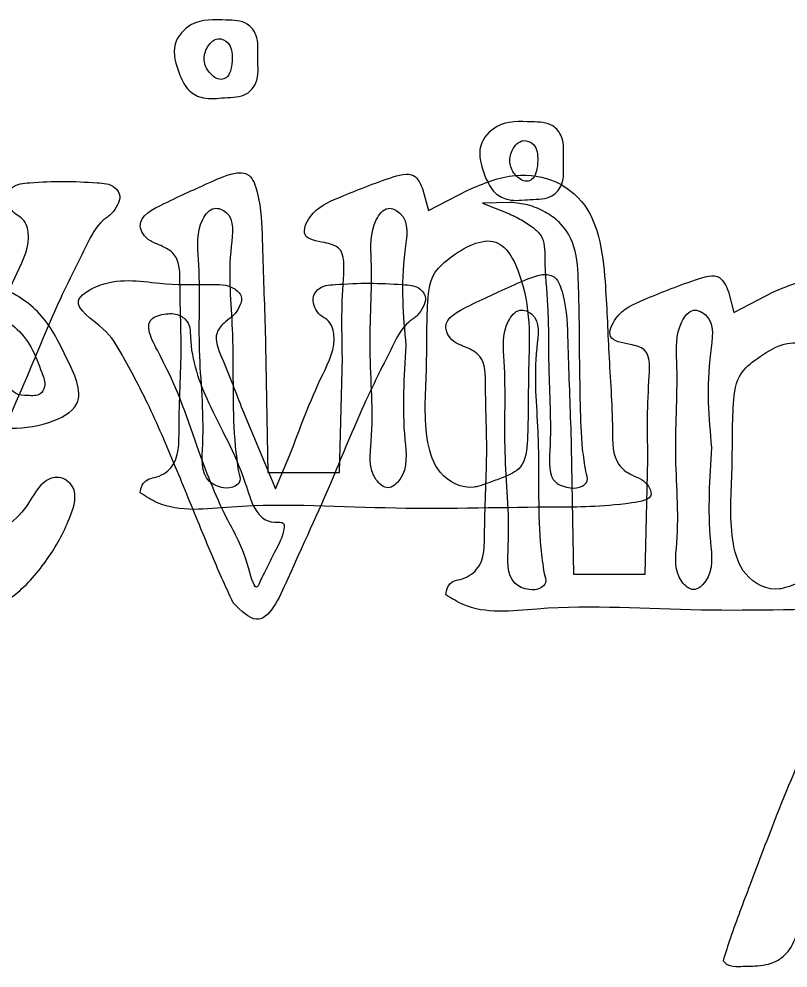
# Model space of a CAD drawing. Extents: x 0.12 to 3.45, y 0.56 to 2.39.
# Drawn here: x 1.5386 to 1.7895, y 2.0753 to 2.3851 of the extents above; entities that cross this region are included whole.
import ezdxf

# ---------------------------------------------------------------- set-up
doc = ezdxf.new("R2010")
doc.units = 0
doc.layers.get('0').update_dxf_attribs({"linetype": 'CONTINUOUS'})

msp = doc.modelspace()

# ---------------------------------------------------------------- linework, layer by layer
at = {"color": 7}
for p, q in [((1.608215, 2.372081), (1.608215, 2.372081)), ((1.591082, 2.366773), (1.591082, 2.366773)), ((1.707916, 2.338847), (1.707916, 2.338847)), ((1.690783, 2.333539), (1.690783, 2.333539)), ((1.670445, 2.329272), (1.672207, 2.322532)), ((1.672207, 2.322532), (1.685114, 2.329259)), ((1.699048, 2.325203), (1.689881, 2.324992)), ((1.689881, 2.324992), (1.69812, 2.321704)), ((1.770146, 2.296038), (1.771909, 2.289298)), ((1.771909, 2.289298), (1.784815, 2.296025)), ((1.618956, 2.284721), (1.619881, 2.237081)), ((1.664881, 2.278436), (1.664881, 2.278436)), ((1.643214, 2.237081), (1.644157, 2.274581)), ((1.546066, 2.26968), (1.546066, 2.26968)), ((1.611534, 2.257528), (1.622346, 2.23177)), ((1.718657, 2.251487), (1.719583, 2.203847)), ((1.622346, 2.23177), (1.627058, 2.242809)), ((1.764583, 2.245202), (1.764583, 2.245202)), ((1.742916, 2.203847), (1.743858, 2.241347)), ((1.610238, 2.237354), (1.610238, 2.237354)), ((1.619881, 2.237081), (1.631548, 2.237081)), ((1.631548, 2.237081), (1.643214, 2.237081)), ((1.723571, 2.237354), (1.723571, 2.237354)), ((1.696331, 2.235332), (1.696331, 2.235332)), ((1.578214, 2.230414), (1.578215, 2.230414)), ((1.621923, 2.210897), (1.621923, 2.210897)), ((1.709939, 2.20412), (1.709939, 2.20412)), ((1.719583, 2.203847), (1.731249, 2.203847)), ((1.731249, 2.203847), (1.742916, 2.203847)), ((1.677916, 2.19718), (1.677916, 2.19718)), ((1.608507, 2.194479), (1.608507, 2.194479)), ((1.768341, 2.077702), (1.768341, 2.077702))]:
    msp.add_line(p, q, dxfattribs=at)
for points, knots in [([(1.591082, 2.366773), (1.589876, 2.370229), (1.587683, 2.376513), (1.595461, 2.385245), (1.604674, 2.384736), (1.612767, 2.384623), (1.617165, 2.37902), (1.616144, 2.372072), (1.617212, 2.36505), (1.612532, 2.359415), (1.605748, 2.359589), (1.599375, 2.358633), (1.593535, 2.361432), (1.591956, 2.364869), (1.591082, 2.366773)], [0, 0, 0, 0, 0.010215, 0.018574, 0.029956, 0.036903, 0.041467, 0.049281, 0.05715, 0.061776, 0.069116, 0.07615, 0.081068, 0.087175, 0.087175, 0.087175, 0.087175]), ([(1.608215, 2.372081), (1.608145, 2.37405), (1.608031, 2.377285), (1.602923, 2.379517), (1.599467, 2.375668), (1.598678, 2.370982), (1.600756, 2.366986), (1.60434, 2.36474), (1.60706, 2.366377), (1.607977, 2.368964), (1.608129, 2.370961), (1.608215, 2.372081)], [0, 0, 0, 0, 0.005422, 0.008909, 0.01381, 0.018211, 0.022652, 0.026892, 0.028717, 0.031364, 0.03475, 0.03475, 0.03475, 0.03475]), ([(1.690783, 2.333539), (1.689577, 2.336995), (1.687385, 2.343279), (1.695163, 2.352011), (1.704376, 2.351502), (1.712468, 2.351388), (1.716866, 2.345786), (1.715846, 2.338838), (1.716914, 2.331816), (1.712233, 2.326181), (1.705449, 2.326355), (1.699076, 2.325398), (1.693236, 2.328198), (1.691658, 2.331635), (1.690783, 2.333539)], [0, 0, 0, 0, 0.010215, 0.018574, 0.029956, 0.036903, 0.041467, 0.049281, 0.05715, 0.061776, 0.069116, 0.07615, 0.081068, 0.087176, 0.087176, 0.087176, 0.087176]), ([(1.707916, 2.338847), (1.707847, 2.340816), (1.707733, 2.344051), (1.702624, 2.346283), (1.699168, 2.342434), (1.698379, 2.337748), (1.700457, 2.333752), (1.704041, 2.331506), (1.706762, 2.333143), (1.707679, 2.33573), (1.707831, 2.337727), (1.707916, 2.338847)], [0, 0, 0, 0, 0.005422, 0.008909, 0.01381, 0.018211, 0.022652, 0.026892, 0.028717, 0.031364, 0.03475, 0.03475, 0.03475, 0.03475]), ([(1.578215, 2.230414), (1.57834, 2.231281), (1.578585, 2.232965), (1.580398, 2.23501), (1.584189, 2.235477), (1.591017, 2.239561), (1.590619, 2.256591), (1.592021, 2.276039), (1.591028, 2.294288), (1.591251, 2.307815), (1.585392, 2.311042), (1.581513, 2.312361), (1.579044, 2.314639), (1.576901, 2.320337), (1.589437, 2.326592), (1.598507, 2.330686), (1.613576, 2.337395), (1.617697, 2.324915), (1.618065, 2.30906), (1.618607, 2.294239), (1.618956, 2.284721)], [0, 0, 0, 0, 0.002598, 0.005049, 0.007486, 0.013814, 0.026756, 0.053051, 0.074219, 0.083732, 0.089057, 0.092746, 0.096084, 0.09886, 0.109477, 0.126729, 0.138953, 0.14504, 0.160755, 0.188954, 0.188954, 0.188954, 0.188954]), ([(1.685114, 2.329259), (1.690156, 2.33139), (1.699446, 2.335316), (1.714559, 2.333062), (1.724238, 2.32444), (1.728591, 2.31242), (1.730309, 2.296599), (1.730913, 2.275258), (1.732472, 2.256094), (1.732187, 2.240743), (1.737912, 2.236319), (1.741812, 2.235091), (1.744052, 2.232914), (1.745986, 2.228264), (1.729914, 2.225678), (1.706931, 2.225992), (1.659966, 2.22445), (1.618712, 2.227702), (1.588797, 2.223679), (1.580061, 2.229239), (1.578214, 2.230414)], [0, 0, 0, 0, 0.01617, 0.02979, 0.043386, 0.052736, 0.067553, 0.091051, 0.116131, 0.127579, 0.132985, 0.136476, 0.139664, 0.142355, 0.149313, 0.174201, 0.226354, 0.279894, 0.304094, 0.310582, 0.310582, 0.310582, 0.310582]), ([(1.644157, 2.274581), (1.643998, 2.282494), (1.643775, 2.293563), (1.645306, 2.310356), (1.637852, 2.312313), (1.630072, 2.31341), (1.634237, 2.323111), (1.64506, 2.327652), (1.655329, 2.331864), (1.6677, 2.335812), (1.669646, 2.331176), (1.670445, 2.329272)], [0, 0, 0, 0, 0.02563, 0.035854, 0.04077, 0.047657, 0.053785, 0.064593, 0.082758, 0.090663, 0.09617, 0.09617, 0.09617, 0.09617]), ([(1.527357, 2.276043), (1.530597, 2.284748), (1.535406, 2.297672), (1.543151, 2.312401), (1.540425, 2.320004), (1.536905, 2.321493), (1.53543, 2.324093), (1.534441, 2.32716), (1.536677, 2.331273), (1.544109, 2.331783), (1.553131, 2.332288), (1.562277, 2.331742), (1.569475, 2.331321), (1.572071, 2.327388), (1.570808, 2.324166), (1.569031, 2.321372), (1.564246, 2.318425), (1.559233, 2.30826), (1.551084, 2.292311), (1.540184, 2.265352), (1.531133, 2.245626), (1.518716, 2.218015), (1.51142, 2.225154), (1.508805, 2.227713)], [0, 0, 0, 0, 0.028297, 0.042012, 0.047131, 0.049941, 0.052912, 0.055795, 0.059266, 0.065144, 0.076235, 0.087128, 0.093087, 0.096416, 0.099363, 0.102799, 0.106304, 0.115793, 0.135519, 0.161332, 0.199258, 0.215797, 0.225039, 0.225039, 0.225039, 0.225039]), ([(1.610238, 2.237354), (1.609864, 2.240114), (1.608744, 2.248386), (1.608364, 2.263814), (1.608626, 2.286019), (1.606405, 2.304218), (1.609394, 2.321145), (1.601705, 2.324295), (1.596274, 2.317152), (1.598094, 2.301054), (1.596683, 2.276102), (1.599564, 2.253894), (1.597705, 2.234864), (1.604921, 2.231795), (1.608817, 2.232008), (1.611316, 2.234444), (1.610629, 2.236296), (1.610238, 2.237354)], [0, 0, 0, 0, 0.008348, 0.025017, 0.046435, 0.07366, 0.084807, 0.088901, 0.09416, 0.107268, 0.136938, 0.167543, 0.179833, 0.185013, 0.188785, 0.191095, 0.194167, 0.194167, 0.194167, 0.194167]), ([(1.664881, 2.278436), (1.663995, 2.288169), (1.662748, 2.301866), (1.666451, 2.320415), (1.658394, 2.324415), (1.65292, 2.316916), (1.654243, 2.301036), (1.6523, 2.276679), (1.654819, 2.253394), (1.652261, 2.236792), (1.659072, 2.230801), (1.6659, 2.237007), (1.663312, 2.254049), (1.664235, 2.268389), (1.664881, 2.278436)], [0, 0, 0, 0, 0.030826, 0.043381, 0.047571, 0.052927, 0.066182, 0.095629, 0.12524, 0.137938, 0.142603, 0.147311, 0.160415, 0.191068, 0.191068, 0.191068, 0.191068]), ([(1.723571, 2.237354), (1.723195, 2.239822), (1.722097, 2.247035), (1.721777, 2.260417), (1.721489, 2.27894), (1.721444, 2.296535), (1.720485, 2.311081), (1.715706, 2.318581), (1.710229, 2.322314), (1.704826, 2.32465), (1.700912, 2.325025), (1.699048, 2.325203)], [0, 0, 0, 0, 0.007484, 0.021873, 0.04009, 0.062993, 0.075056, 0.082928, 0.088618, 0.094761, 0.10035, 0.10035, 0.10035, 0.10035]), ([(1.69812, 2.321704), (1.699646, 2.32101), (1.702596, 2.319667), (1.706197, 2.317231), (1.710241, 2.313625), (1.710011, 2.304001), (1.711581, 2.290183), (1.711189, 2.268586), (1.712594, 2.25127), (1.711112, 2.233967), (1.718176, 2.231876), (1.722044, 2.231981), (1.72466, 2.234416), (1.723966, 2.236289), (1.723571, 2.237354)], [0, 0, 0, 0, 0.00501, 0.009685, 0.013133, 0.020627, 0.036163, 0.056443, 0.083307, 0.093982, 0.099127, 0.10302, 0.105361, 0.108443, 0.108443, 0.108443, 0.108443]), ([(1.696331, 2.235332), (1.698597, 2.236286), (1.703881, 2.238512), (1.704957, 2.252375), (1.704519, 2.272207), (1.706331, 2.293669), (1.695345, 2.316823), (1.680836, 2.308972), (1.672595, 2.3013), (1.671565, 2.287452), (1.671903, 2.269628), (1.670389, 2.251037), (1.674952, 2.235975), (1.683729, 2.231384), (1.689284, 2.232776), (1.692321, 2.233851), (1.694869, 2.234792), (1.696331, 2.235332)], [0, 0, 0, 0, 0.006899, 0.016089, 0.037182, 0.068565, 0.083161, 0.099305, 0.10649, 0.116935, 0.138246, 0.161502, 0.171974, 0.184101, 0.185621, 0.189091, 0.193767, 0.193767, 0.193767, 0.193767]), ([(1.677916, 2.19718), (1.678042, 2.198047), (1.678286, 2.199731), (1.680099, 2.201776), (1.68389, 2.202243), (1.690718, 2.206327), (1.69032, 2.223357), (1.691723, 2.242805), (1.690729, 2.261054), (1.690953, 2.274581), (1.685093, 2.277809), (1.681214, 2.279127), (1.678746, 2.281405), (1.676603, 2.287103), (1.689138, 2.293358), (1.698209, 2.297452), (1.713278, 2.304161), (1.717398, 2.291681), (1.717767, 2.275826), (1.718309, 2.261005), (1.718657, 2.251487)], [0, 0, 0, 0, 0.002598, 0.005049, 0.007486, 0.013814, 0.026756, 0.053052, 0.074219, 0.083732, 0.089057, 0.092746, 0.096084, 0.09886, 0.109477, 0.126729, 0.138953, 0.145041, 0.160755, 0.188954, 0.188954, 0.188954, 0.188954]), ([(1.743858, 2.241347), (1.743699, 2.24926), (1.743476, 2.260329), (1.745008, 2.277122), (1.737553, 2.279079), (1.729774, 2.280176), (1.733938, 2.289877), (1.744761, 2.294418), (1.755031, 2.29863), (1.767401, 2.302578), (1.769347, 2.297942), (1.770146, 2.296038)], [0, 0, 0, 0, 0.02563, 0.035854, 0.04077, 0.047657, 0.053785, 0.064593, 0.082758, 0.090663, 0.096169, 0.096169, 0.096169, 0.096169]), ([(1.487576, 2.196414), (1.482596, 2.200349), (1.472765, 2.208119), (1.465316, 2.227166), (1.464589, 2.250324), (1.469625, 2.275806), (1.488465, 2.296757), (1.511941, 2.301724), (1.531798, 2.299071), (1.546904, 2.289393), (1.553494, 2.275761), (1.561496, 2.259437), (1.542588, 2.249709), (1.521648, 2.253141), (1.50469, 2.251696), (1.488173, 2.251987), (1.491052, 2.236201), (1.501484, 2.222462), (1.525406, 2.211239), (1.540542, 2.223463), (1.545238, 2.233561), (1.551754, 2.236547), (1.558268, 2.231646), (1.555002, 2.220595), (1.548848, 2.209453), (1.538401, 2.196551), (1.522791, 2.188615), (1.504056, 2.187917), (1.493165, 2.193532), (1.487576, 2.196414)], [0, 0, 0, 0, 0.018745, 0.037001, 0.058955, 0.087984, 0.112701, 0.138608, 0.15639, 0.172215, 0.189138, 0.204375, 0.215424, 0.242678, 0.266135, 0.274601, 0.279849, 0.306444, 0.328688, 0.348653, 0.35647, 0.362014, 0.367432, 0.376739, 0.391736, 0.407543, 0.425135, 0.44278, 0.461388, 0.461388, 0.461388, 0.461388]), ([(1.608507, 2.194479), (1.607248, 2.197239), (1.603594, 2.205248), (1.597435, 2.220074), (1.589627, 2.239198), (1.581631, 2.258224), (1.573347, 2.273694), (1.567174, 2.284462), (1.554119, 2.292044), (1.568752, 2.301356), (1.58297, 2.298385), (1.598025, 2.298329), (1.607884, 2.298619), (1.611874, 2.294343), (1.610525, 2.290946), (1.608809, 2.288192), (1.605618, 2.286182), (1.601708, 2.281724), (1.606448, 2.270893), (1.609466, 2.262962), (1.611534, 2.257528)], [0, 0, 0, 0, 0.009098, 0.026406, 0.04818, 0.070939, 0.088816, 0.099325, 0.111458, 0.118678, 0.139603, 0.155888, 0.164177, 0.167877, 0.170806, 0.17418, 0.177592, 0.182079, 0.190446, 0.208647, 0.208647, 0.208647, 0.208647]), ([(1.627058, 2.242809), (1.630298, 2.251514), (1.635108, 2.264439), (1.642853, 2.279167), (1.640127, 2.28677), (1.636606, 2.28826), (1.635132, 2.290859), (1.634142, 2.293926), (1.636378, 2.298039), (1.64381, 2.298549), (1.652832, 2.299055), (1.661978, 2.298508), (1.669176, 2.298087), (1.671773, 2.294154), (1.67051, 2.290933), (1.668732, 2.288138), (1.663948, 2.285191), (1.658935, 2.275026), (1.650786, 2.259077), (1.639886, 2.232118), (1.630834, 2.212392), (1.618417, 2.184781), (1.611122, 2.19192), (1.608507, 2.194479)], [0, 0, 0, 0, 0.028297, 0.042012, 0.047131, 0.049941, 0.052912, 0.055795, 0.059266, 0.065144, 0.076235, 0.087128, 0.093087, 0.096416, 0.099363, 0.102799, 0.106304, 0.115793, 0.135519, 0.161332, 0.199258, 0.215797, 0.225039, 0.225039, 0.225039, 0.225039]), ([(1.784815, 2.296025), (1.789858, 2.298156), (1.799147, 2.302082), (1.81426, 2.299828), (1.82394, 2.291206), (1.828293, 2.279186), (1.830011, 2.263365), (1.830614, 2.242024), (1.832173, 2.22286), (1.831889, 2.20751), (1.837614, 2.203085), (1.841514, 2.201857), (1.843754, 2.19968), (1.845687, 2.19503), (1.829615, 2.192444), (1.806633, 2.192758), (1.759667, 2.191216), (1.718414, 2.194468), (1.688498, 2.190446), (1.679763, 2.196005), (1.677916, 2.19718)], [0, 0, 0, 0, 0.01617, 0.02979, 0.043386, 0.052736, 0.067553, 0.091051, 0.116131, 0.127579, 0.132985, 0.136476, 0.139664, 0.142355, 0.149313, 0.174201, 0.226354, 0.279894, 0.304094, 0.310583, 0.310583, 0.310583, 0.310583]), ([(1.546066, 2.26968), (1.54506, 2.272502), (1.543146, 2.277869), (1.537344, 2.285322), (1.532138, 2.287384), (1.526253, 2.292941), (1.525224, 2.288326), (1.529654, 2.285523), (1.531921, 2.280136), (1.533969, 2.274996), (1.534695, 2.269976), (1.534636, 2.265603), (1.537535, 2.262331), (1.541432, 2.262219), (1.545481, 2.261901), (1.547647, 2.265725), (1.546684, 2.268134), (1.546066, 2.26968)], [0, 0, 0, 0, 0.009078, 0.017266, 0.02595, 0.030642, 0.031824, 0.038005, 0.043659, 0.049509, 0.054452, 0.058897, 0.062197, 0.066255, 0.070394, 0.073039, 0.077778, 0.077778, 0.077778, 0.077778]), ([(1.621923, 2.210897), (1.623022, 2.212847), (1.624552, 2.21556), (1.625642, 2.221181), (1.616261, 2.219937), (1.611482, 2.239997), (1.600896, 2.257063), (1.594332, 2.275092), (1.594592, 2.285665), (1.591107, 2.288805), (1.586652, 2.289181), (1.578267, 2.286712), (1.590332, 2.265957), (1.595277, 2.248372), (1.606004, 2.221603), (1.612065, 2.212613), (1.615728, 2.197652), (1.617737, 2.202603), (1.619539, 2.205882), (1.621056, 2.209073), (1.621923, 2.210897)], [0, 0, 0, 0, 0.007328, 0.010196, 0.013092, 0.02897, 0.057942, 0.080072, 0.084651, 0.08808, 0.092862, 0.097973, 0.110072, 0.143838, 0.168242, 0.185527, 0.191957, 0.193959, 0.198403, 0.204329, 0.204329, 0.204329, 0.204329]), ([(1.709939, 2.20412), (1.709566, 2.20688), (1.708446, 2.215152), (1.708065, 2.23058), (1.708328, 2.252785), (1.706106, 2.270984), (1.709096, 2.287911), (1.701406, 2.291061), (1.695975, 2.283918), (1.697796, 2.26782), (1.696384, 2.242868), (1.699266, 2.22066), (1.697407, 2.20163), (1.704622, 2.198561), (1.708519, 2.198774), (1.711017, 2.20121), (1.710331, 2.203063), (1.709939, 2.20412)], [0, 0, 0, 0, 0.008348, 0.025017, 0.046435, 0.073661, 0.084807, 0.088901, 0.09416, 0.107268, 0.136938, 0.167543, 0.179833, 0.185014, 0.188786, 0.191095, 0.194167, 0.194167, 0.194167, 0.194167]), ([(1.764583, 2.245202), (1.763696, 2.254935), (1.762449, 2.268633), (1.766153, 2.287181), (1.758095, 2.291181), (1.752621, 2.283682), (1.753945, 2.267802), (1.752002, 2.243445), (1.75452, 2.22016), (1.751962, 2.203558), (1.758774, 2.197567), (1.765602, 2.203773), (1.763013, 2.220815), (1.763936, 2.235156), (1.764583, 2.245202)], [0, 0, 0, 0, 0.030826, 0.043381, 0.047571, 0.052927, 0.066182, 0.095629, 0.12524, 0.137938, 0.142603, 0.147311, 0.160415, 0.191068, 0.191068, 0.191068, 0.191068]), ([(1.796032, 2.202098), (1.798298, 2.203052), (1.803582, 2.205278), (1.804658, 2.219141), (1.80422, 2.238973), (1.806033, 2.260436), (1.795047, 2.283589), (1.780537, 2.275738), (1.772296, 2.268066), (1.771267, 2.254219), (1.771604, 2.236395), (1.77009, 2.217803), (1.774653, 2.202741), (1.78343, 2.198149), (1.788985, 2.199542), (1.792023, 2.200617), (1.79457, 2.201558), (1.796032, 2.202098)], [0, 0, 0, 0, 0.006899, 0.016089, 0.037182, 0.068565, 0.083161, 0.099305, 0.10649, 0.116935, 0.138246, 0.161502, 0.171974, 0.184101, 0.185621, 0.189091, 0.193767, 0.193767, 0.193767, 0.193767]), ([(1.768341, 2.077702), (1.769144, 2.080219), (1.771799, 2.088539), (1.7779, 2.104316), (1.786825, 2.128414), (1.795994, 2.149412), (1.802763, 2.168555), (1.813008, 2.171071), (1.823126, 2.168581), (1.830253, 2.150227), (1.839196, 2.129873), (1.849306, 2.106455), (1.853295, 2.090809), (1.859426, 2.081451), (1.856866, 2.076837), (1.853057, 2.075729), (1.848124, 2.075266), (1.841922, 2.075543), (1.836492, 2.081135), (1.833261, 2.089026), (1.830918, 2.097983), (1.822281, 2.103052), (1.812709, 2.100931), (1.803238, 2.101426), (1.795368, 2.096644), (1.793358, 2.088838), (1.790943, 2.081725), (1.785561, 2.076754), (1.779285, 2.075951), (1.774087, 2.075887), (1.770106, 2.075844), (1.768776, 2.077244), (1.768341, 2.077702)], [0, 0, 0, 0, 0.007922, 0.026189, 0.050853, 0.084201, 0.09824, 0.105924, 0.113617, 0.127396, 0.159624, 0.183742, 0.201964, 0.210368, 0.212847, 0.216552, 0.221524, 0.228103, 0.234038, 0.243562, 0.253935, 0.260317, 0.271364, 0.282081, 0.288447, 0.297062, 0.305129, 0.310859, 0.317938, 0.32324, 0.327035, 0.328881, 0.328881, 0.328881, 0.328881])]:
    msp.add_open_spline(points, degree=3, knots=knots, dxfattribs=at)

doc.saveas('drawing.dxf')
